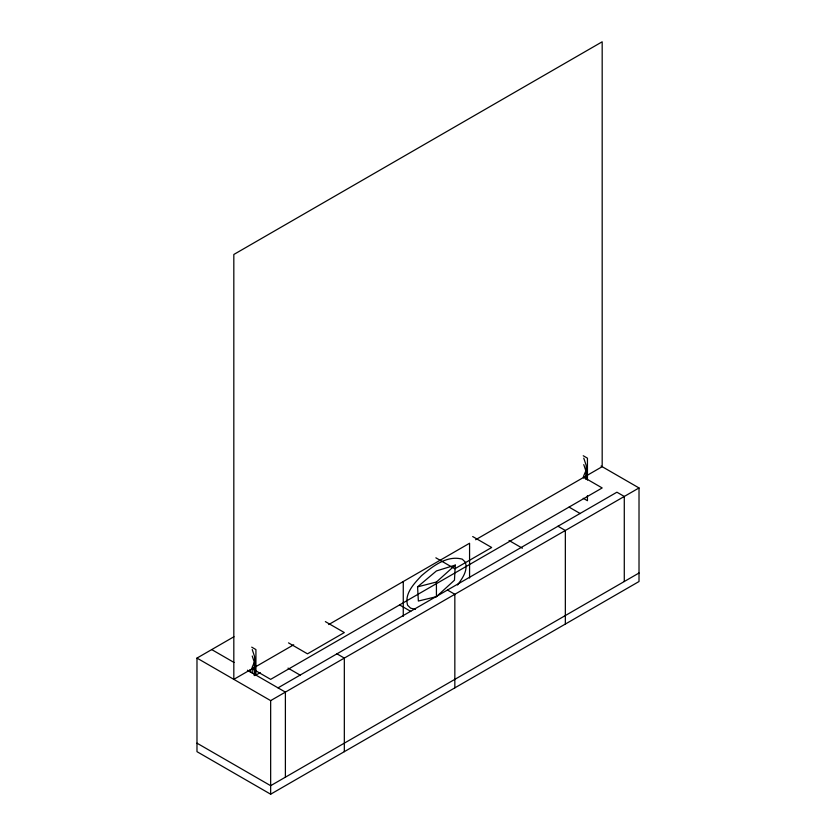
<?xml version="1.0" encoding="UTF-8"?>
<svg xmlns="http://www.w3.org/2000/svg" width="836" height="836" viewBox="0 0 836 836"><rect width="100%" height="100%" fill="white"/><g stroke="black" fill="none" stroke-linecap="round" stroke-linejoin="round"><path stroke-width="1.25" d="M254.249 675.624L254.332 662.258L252.232 656.02M585.806 479.362L585.858 470.846L583.768 464.617M255.44 675.519L254.583 656.542L252.232 649.582M455.265 565.094L454.47 580.194L436.423 596.664L418.366 601.042L417.572 586.862L436.423 570.946L455.265 565.094L436.423 582.023L417.572 586.862M254.332 662.258L252.232 667.097L252.232 673.189M585.858 470.846L583.768 475.684L583.768 478.129M457.511 585.001C462.235 578.564 468.275 570.445 465.234 562.053L462.256 559.159C446.967 554.937 432.525 566.432 421.501 575.69C414.269 583.465 404.154 593.644 407.602 605.243L410.58 608.138L415.325 609.371M601.063 466.039L639.017 487.952L639.017 581.522L270.655 794.2L196.982 751.668L196.982 658.089L233.955 636.739M293.708 644.775L233.819 679.355L233.819 254.478L602.181 41.8L602.181 466.687L475.632 539.742M328.736 624.555L469.571 543.243L469.571 578.042M255.785 675.185L260.226 672.614M278.022 687.861L616.916 492.205L624.283 496.459L624.283 581.522M196.982 658.089L270.655 700.62L639.017 487.952M639.017 573.015L270.655 785.694L196.982 743.162M583.235 455.745L587.447 458.17L587.447 480.083M583.204 476.99L602.181 487.952L270.655 679.355L251.678 668.403M583.235 498.277L587.447 500.712L587.447 495.549M569.097 507.128L580.215 513.555M557.978 526.231L565.345 530.484L565.345 624.064M509.051 540.516L522.395 548.217M472.695 536.545L491.672 547.496L454.836 568.762L435.859 557.811M447.469 590.028L454.836 594.281L454.836 687.861M399.65 604.961L410.769 611.377M325.35 621.608L344.327 632.57L307.491 653.836L288.514 642.874M336.96 653.836L344.327 658.089L344.327 751.668M251.709 647.148L255.92 649.582L255.92 675.363M288.033 668.121L300.26 675.185M211.717 649.582L234.038 662.467M247.435 670.2L285.389 692.114L285.389 777.187M583.768 458.17L586.109 465.13L587.081 479.227M250.204 669.626L250.215 672.081M436.423 582.023L436.423 596.664M403.265 581.522L403.265 616.331M270.655 700.62L270.655 794.2"/></g></svg>
